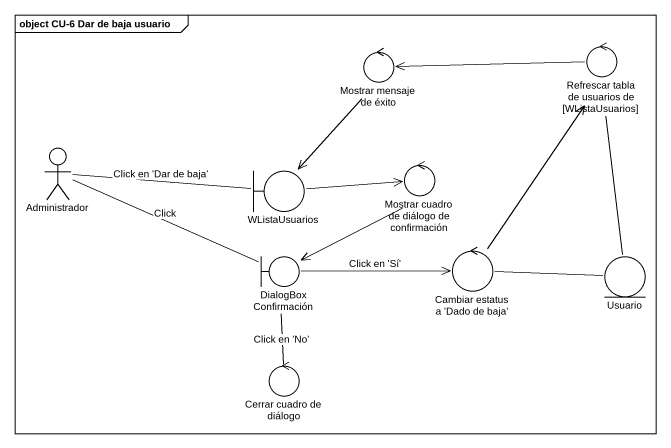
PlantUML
@startuml
mainframe object CU-6 Dar de baja usuario
control "Mostrar mensaje de éxito" as Mostrar_mensaje_de_éxito
control "Refrescar tabla de usuarios de [WListaUsuarios]" as Refrescar_tabla_de_usuarios
actor Administrador
boundary WListaUsuarios
control "Mostrar cuadro de diálogo de confirmación" as Mostrar_cuadro_de_diálogo
boundary "DialogBox Confirmación" as DialogBox_Confirmación
control "Cambiar estatus a 'Dado de baja'" as Cambiar_estatus_a_Dado_de
entity Usuario
control "Cerrar cuadro de diálogo" as Cerrar_cuadro_de_diálogo
Mostrar_mensaje_de_éxito --> WListaUsuarios
Refrescar_tabla_de_usuarios -left-> Mostrar_mensaje_de_éxito
WListaUsuarios -left- Administrador : Click en 'Dar de baja'
WListaUsuarios -right-> Mostrar_cuadro_de_diálogo
Mostrar_cuadro_de_diálogo --> DialogBox_Confirmación
DialogBox_Confirmación -left- Administrador : Click
DialogBox_Confirmación -right-> Cambiar_estatus_a_Dado_de : Click en 'Sí'
DialogBox_Confirmación -- Cerrar_cuadro_de_diálogo : Click en 'No'
Cambiar_estatus_a_Dado_de -up-> Refrescar_tabla_de_usuarios
Usuario -up- Refrescar_tabla_de_usuarios
Usuario -left- Cambiar_estatus_a_Dado_de
@enduml
